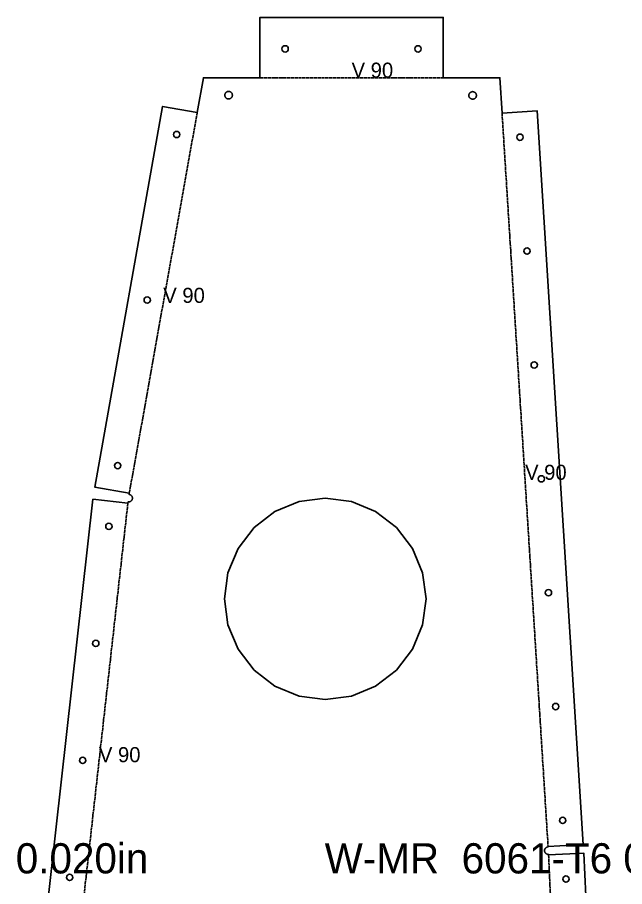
# Model space of a CAD drawing. Header units: millimetres. Extents: x 0 to 2518, y 0 to 1219.
# Drawn here: x 2053.5 to 2294.6, y 288.2 to 633.4 of the extents above; entities that cross this region are included whole.
import ezdxf

# ---------------------------------------------------------------- set-up
doc = ezdxf.new("R2010")
doc.units = ezdxf.units.MM
doc.linetypes.add('DASHED', pattern=[1.524, 1.27, -0.254])
for name, color, linetype in [('CUT', 7, 'CONTINUOUS'), ('ETCH', 8, 'CONTINUOUS'), ('HOLE', 6, 'CONTINUOUS'), ('VALLEY', 1, 'DASHED')]:
    doc.layers.add(name, color=color, linetype=linetype)

msp = doc.modelspace()

# ---------------------------------------------------------------- linework, layer by layer
at = {"layer": 'CUT'}
msp.add_lwpolyline([(2060.48, 236.24), (2083.48, 442.05), (2097.36, 440.49), (2097.41, 440.98), (2097.42, 440.98), (2097.57, 440.96), (2097.72, 440.96), (2097.86, 440.98), (2098.01, 441.01), (2098.15, 441.05), (2098.28, 441.1), (2098.41, 441.17), (2098.54, 441.25), (2098.65, 441.35), (2098.75, 441.45), (2098.85, 441.57), (2098.93, 441.69), (2099, 441.82), (2099.06, 441.95), (2099.1, 442.09), (2099.13, 442.24), (2099.14, 442.39), (2099.14, 442.53), (2099.13, 442.68), (2099.1, 442.82), (2099.06, 442.96), (2099, 443.1), (2098.93, 443.23), (2098.85, 443.35), (2098.76, 443.47), (2098.65, 443.57), (2098.54, 443.66), (2098.42, 443.75), (2098.29, 443.82), (2098.15, 443.87), (2098.01, 443.92), (2097.87, 443.94), (2097.84, 443.95), (2097.93, 444.43), (2084.18, 446.88), (2111.14, 598.08), (2124.9, 595.63), (2127.36, 609.47), (2149.8, 609.47), (2149.8, 633.44), (2222.56, 633.44), (2222.56, 609.47), (2245.04, 609.47), (2245.92, 595.41), (2259.87, 596.29), (2278.13, 304.96), (2264.19, 304.08), (2264.2, 303.97), (2264.06, 303.95), (2263.92, 303.93), (2263.78, 303.88), (2263.64, 303.83), (2263.51, 303.76), (2263.39, 303.68), (2263.27, 303.58), (2263.17, 303.48), (2263.08, 303.37), (2263, 303.24), (2262.93, 303.11), (2262.87, 302.98), (2262.83, 302.84), (2262.8, 302.69), (2262.78, 302.55), (2262.78, 302.4), (2262.8, 302.25), (2262.82, 302.11), (2262.87, 301.97), (2262.92, 301.83), (2262.99, 301.7), (2263.07, 301.58), (2263.17, 301.46), (2263.27, 301.36), (2263.38, 301.27), (2263.51, 301.19), (2263.64, 301.12), (2263.77, 301.06), (2263.91, 301.02), (2264.06, 300.99), (2264.2, 300.97), (2264.35, 300.97), (2264.36, 300.97), (2264.37, 300.86), (2278.32, 301.52), (2290.73, 38.7)], dxfattribs=at)
for points in [[(2136.71, 603.91), (2136.58, 603.84), (2136.46, 603.76), (2136.34, 603.66), (2136.24, 603.56), (2136.15, 603.45), (2136.06, 603.32), (2135.99, 603.19), (2135.94, 603.06), (2135.89, 602.92), (2135.86, 602.77), (2135.85, 602.63), (2135.85, 602.48), (2135.86, 602.33), (2135.89, 602.19), (2135.94, 602.05), (2135.99, 601.91), (2136.06, 601.78), (2136.14, 601.66), (2136.23, 601.54), (2136.34, 601.44), (2136.45, 601.35), (2136.57, 601.26), (2136.7, 601.19), (2136.84, 601.14), (2136.98, 601.09), (2137.13, 601.07), (2137.27, 601.05), (2137.42, 601.05), (2137.57, 601.07), (2137.71, 601.09), (2137.85, 601.14), (2137.99, 601.19), (2138.12, 601.26), (2138.24, 601.34), (2138.35, 601.44), (2138.46, 601.54), (2138.55, 601.65), (2138.63, 601.78), (2138.7, 601.91), (2138.76, 602.04), (2138.8, 602.18), (2138.83, 602.33), (2138.85, 602.47), (2138.85, 602.62), (2138.83, 602.77), (2138.8, 602.91), (2138.76, 603.05), (2138.71, 603.19), (2138.64, 603.32), (2138.55, 603.44), (2138.46, 603.55), (2138.36, 603.66), (2138.24, 603.75), (2138.12, 603.83), (2137.99, 603.9), (2137.86, 603.96), (2137.72, 604), (2137.57, 604.03), (2137.42, 604.05), (2137.28, 604.05), (2137.13, 604.03), (2136.99, 604.01), (2136.85, 603.96), (2136.71, 603.91)], [(2233.47, 603.73), (2233.35, 603.65), (2233.24, 603.55), (2233.13, 603.45), (2233.04, 603.34), (2232.96, 603.21), (2232.89, 603.09), (2232.83, 602.95), (2232.79, 602.81), (2232.76, 602.66), (2232.74, 602.52), (2232.74, 602.37), (2232.76, 602.22), (2232.79, 602.08), (2232.83, 601.94), (2232.89, 601.8), (2232.95, 601.67), (2233.04, 601.55), (2233.13, 601.44), (2233.23, 601.33), (2233.35, 601.24), (2233.47, 601.16), (2233.6, 601.09), (2233.73, 601.03), (2233.88, 600.99), (2234.02, 600.96), (2234.17, 600.94), (2234.31, 600.94), (2234.46, 600.96), (2234.6, 600.99), (2234.75, 601.03), (2234.88, 601.08), (2235.01, 601.15), (2235.13, 601.23), (2235.25, 601.33), (2235.35, 601.43), (2235.45, 601.55), (2235.53, 601.67), (2235.6, 601.8), (2235.65, 601.93), (2235.7, 602.07), (2235.73, 602.22), (2235.74, 602.36), (2235.74, 602.51), (2235.73, 602.66), (2235.7, 602.8), (2235.66, 602.94), (2235.6, 603.08), (2235.53, 603.21), (2235.45, 603.33), (2235.36, 603.45), (2235.25, 603.55), (2235.14, 603.64), (2235.02, 603.73), (2234.89, 603.8), (2234.75, 603.85), (2234.61, 603.9), (2234.47, 603.92), (2234.32, 603.94), (2234.17, 603.94), (2234.03, 603.93), (2233.88, 603.9), (2233.74, 603.85), (2233.6, 603.8), (2233.47, 603.73)], [(2141.09, 382.47), (2147.45, 374.19), (2155.73, 367.83), (2165.38, 363.83), (2175.73, 362.47), (2186.08, 363.83), (2195.73, 367.83), (2204.01, 374.19), (2210.37, 382.47), (2214.37, 392.12), (2215.73, 402.47), (2214.37, 412.82), (2210.37, 422.47), (2204.01, 430.76), (2195.73, 437.11), (2186.08, 441.11), (2175.73, 442.47), (2165.38, 441.11), (2155.73, 437.11), (2147.45, 430.76), (2141.09, 422.47), (2137.09, 412.82), (2135.73, 402.47), (2137.09, 392.12), (2141.09, 382.47)]]:
    msp.add_lwpolyline(points, close=True, dxfattribs=at)
at = {"layer": 'HOLE'}
for centre in [(2159.8, 620.94), (2212.56, 620.94), (2116.77, 586.92), (2253.01, 585.84), (2255.84, 540.61), (2105.04, 521.16), (2258.68, 495.38), (2093.32, 455.41), (2261.52, 450.15), (2089.82, 431.27), (2264.35, 404.92), (2084.63, 384.79), (2267.19, 359.7), (2079.43, 338.31), (2270.02, 314.47), (2074.24, 291.83), (2271.3, 291.17)]:
    msp.add_circle(centre, 1.25, dxfattribs=at)
at = {"layer": 'VALLEY'}
for p, q in [((2149.8, 609.47), (2222.56, 609.47)), ((2097.93, 444.43), (2124.9, 595.63)), ((2245.92, 595.41), (2264.19, 304.08)), ((2074.36, 234.69), (2097.36, 440.49)), ((2264.37, 300.86), (2276.77, 38.04))]:
    msp.add_line(p, q, dxfattribs=at)

# ---------------------------------------------------------------- texts
at = {"layer": 'ETCH'}
for s, height, p in [('V 90', 6, (2186.18, 609.47)), ('V 90', 6, (2111.41, 520.03)), ('V 90', 6, (2255.06, 449.75)), ('V 90', 6, (2085.86, 337.59)), ('W-MR  6061-T6 0.020in', 12, (1934.26, 293.41)), ('W-MR  6061-T6 0.020in', 12, (2175.49, 293.41))]:
    msp.add_text(s, height=height, dxfattribs=at).set_placement(p)

doc.saveas('drawing.dxf')
